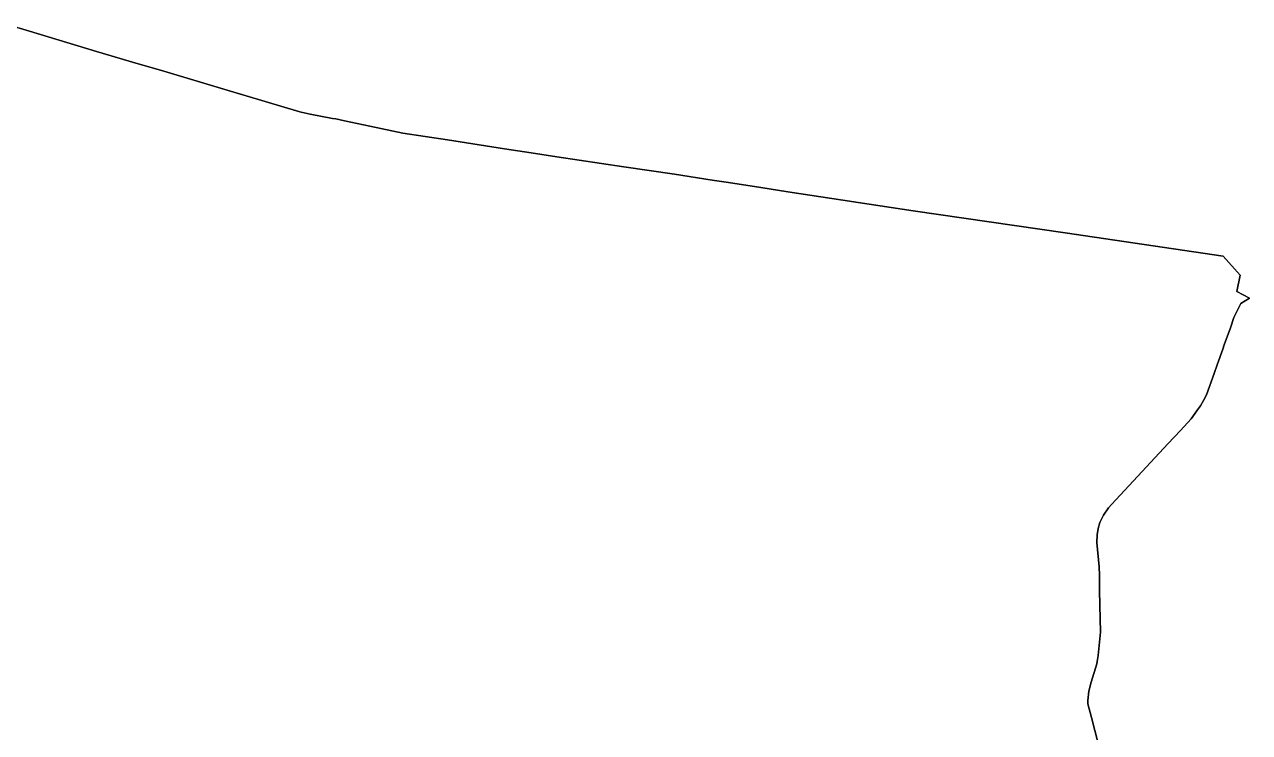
# Model space of a CAD drawing. Header units: inches. Extents: x 130170 to 284068, y 377793 to 804530.
# Drawn here: x 170835 to 173902, y 619452 to 621225 of the extents above; entities that cross this region are included whole.
import ezdxf

# ---------------------------------------------------------------- set-up
doc = ezdxf.new("R2010")
doc.units = ezdxf.units.IN
doc.header["$MEASUREMENT"] = 0
doc.layers.add('muni_il', color=7, linetype='Continuous')

msp = doc.modelspace()

# ---------------------------------------------------------------- linework, layer by layer
at = {"layer": 'muni_il'}
for points in [[(170791.4, 621225), (170847.3, 621208.5), (171015.7, 621157.7), (171120.1, 621126.7), (171175.8, 621110.8), (171351, 621058.1), (171524.7, 621006.5), (171527.8, 621005.7), (171550.5, 621000.9), (171606.1, 620990), (171614.7, 620988.6), (171614.7, 620988.6), (171635.9, 620984), (171699.4, 620970.1), (171782, 620953.3), (171894, 620936.3), (172037.2, 620913.8), (172103.6, 620903.4), (172167.5, 620893.9), (172335.7, 620868.7), (172462.5, 620850.1), (172556.7, 620835.6), (172598, 620829.2), (172678.4, 620817.1), (172745.8, 620805.7), (173060, 620758.2), (173440.1, 620703), (173835.7, 620645.4), (173878.5, 620597.7), (173870.4, 620556.8), (173902, 620540.2), (173880.2, 620526.5), (173867, 620500.2), (173862.8, 620491.5), (173854.1, 620465.9), (173838.8, 620423.2), (173834.9, 620412), (173821.2, 620373), (173813.6, 620351.3), (173794.4, 620298), (173786.9, 620283.3), (173779.5, 620270.6), (173772, 620260), (173755.6, 620237.6), (173728.9, 620208.8), (173698.1, 620175.8), (173654, 620128), (173557, 620023.7), (173548.9, 620014.8), (173536.7, 619996.8), (173527.5, 619978.2), (173522.9, 619963.3), (173521, 619947.6), (173519.9, 619928.4), (173525.6, 619867.4), (173526.2, 619846), (173526.3, 619833), (173526.7, 619808.8), (173527.4, 619771.5), (173528.9, 619703.3), (173523.8, 619653.2), (173523.1, 619645.5), (173521.5, 619635), (173520.9, 619630.2), (173519.9, 619624.4), (173505.3, 619578.4), (173499.7, 619555.6), (173497.5, 619532.7), (173497.1, 619523.8), (173506.4, 619490.4), (173514.9, 619457.3), (173521.4, 619431.7)], [(173521.4, 619431.7), (173514.9, 619457.3), (173506.4, 619490.4), (173497.1, 619523.8), (173497.5, 619532.7), (173499.7, 619555.6), (173505.3, 619578.4), (173519.9, 619624.4), (173520.9, 619630.2), (173521.5, 619635), (173523.1, 619645.5), (173523.8, 619653.2), (173528.9, 619703.3), (173527.4, 619771.5), (173526.7, 619808.8), (173526.3, 619833), (173526.2, 619846), (173525.6, 619867.4), (173519.9, 619928.4), (173521, 619947.6), (173522.9, 619963.3), (173527.5, 619978.2), (173536.7, 619996.8), (173548.9, 620014.8), (173557, 620023.7), (173654, 620128), (173698.1, 620175.8), (173728.9, 620208.8), (173755.6, 620237.6), (173772, 620260), (173779.5, 620270.6), (173786.9, 620283.3), (173794.4, 620298), (173813.6, 620351.3), (173821.2, 620373), (173834.9, 620412), (173838.8, 620423.2), (173854.1, 620465.9), (173862.8, 620491.5), (173867, 620500.2), (173880.2, 620526.5), (173902, 620540.2), (173870.4, 620556.8), (173878.5, 620597.7), (173835.7, 620645.4), (173440.1, 620703), (173060, 620758.2), (172745.8, 620805.7), (172678.4, 620817.1), (172598, 620829.2), (172556.7, 620835.6), (172462.5, 620850.1), (172335.7, 620868.7), (172167.5, 620893.9), (172103.6, 620903.4), (172037.2, 620913.8), (171894, 620936.3), (171782, 620953.3), (171699.4, 620970.1), (171635.9, 620984), (171614.7, 620988.6), (171614.7, 620988.6), (171606.1, 620990), (171550.5, 621000.9), (171527.8, 621005.7), (171524.7, 621006.5), (171351, 621058.1), (171175.8, 621110.8), (171120.1, 621126.7), (171015.7, 621157.7), (170847.3, 621208.5), (170791.4, 621225)]]:
    msp.add_lwpolyline(points, dxfattribs=at)

doc.saveas('drawing.dxf')
